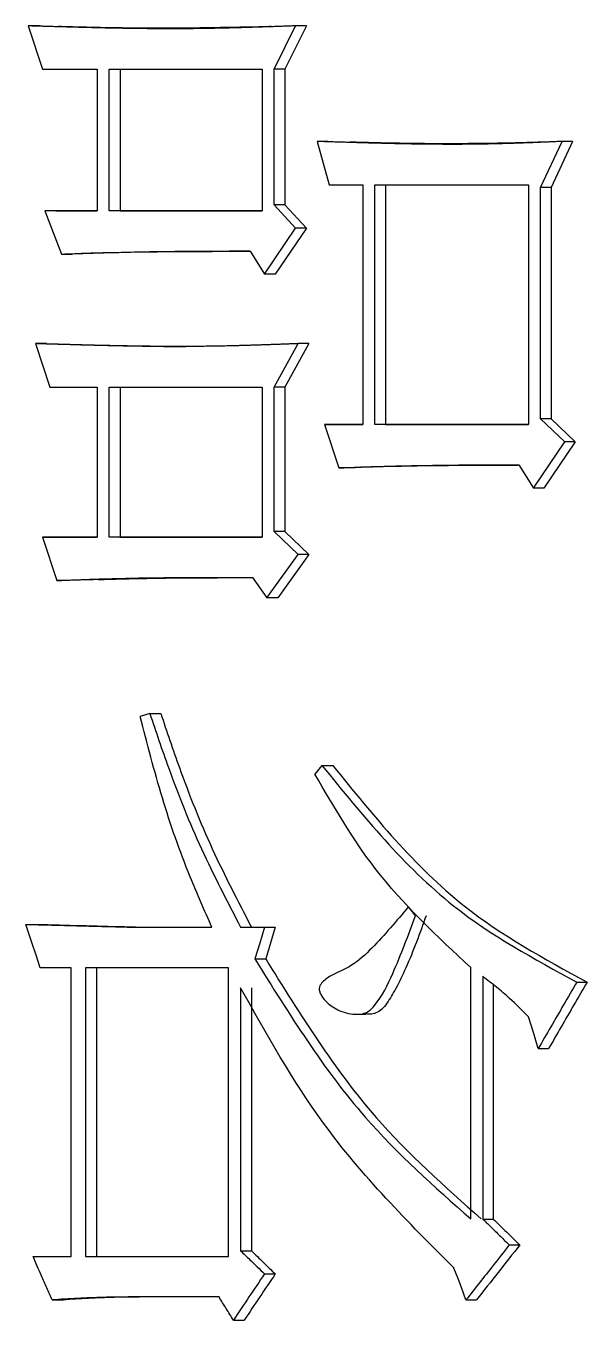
# Model space of a CAD drawing. Header units: millimetres. Extents: x 2160 to 4596, y 811 to 2534.
# Drawn here: x 3288.851 to 3290.952, y 1498.51 to 1503.356 of the extents above; entities that cross this region are included whole.
import ezdxf

# ---------------------------------------------------------------- set-up
doc = ezdxf.new("R2010")
doc.units = ezdxf.units.MM

msp = doc.modelspace()

# ---------------------------------------------------------------- linework, layer by layer
at = {"color": 7, "linetype": 'Continuous', "lineweight": 25}
for p, q in [((3288.8594, 1503.3558), (3288.9129, 1503.1935)), ((3288.9009, 1503.3558), (3288.8594, 1503.3558)), ((3288.9009, 1503.3558), (3288.9738, 1503.3533)), ((3289.7798, 1503.1935), (3289.8605, 1503.3558)), ((3289.9007, 1503.3558), (3289.8201, 1503.1935)), ((3289.9007, 1503.3558), (3289.8605, 1503.3558)), ((3288.9129, 1503.1935), (3289.118, 1503.1935)), ((3289.118, 1503.1935), (3289.118, 1502.6635)), ((3289.1626, 1503.1935), (3289.735, 1503.1935)), ((3289.1626, 1502.6635), (3289.1626, 1503.1935)), ((3289.2037, 1503.1935), (3289.2037, 1502.6635)), ((3289.735, 1503.1935), (3289.735, 1502.6635)), ((3289.7798, 1502.6851), (3289.7798, 1503.1935)), ((3289.8201, 1503.1935), (3289.7798, 1503.1935)), ((3289.8201, 1503.1935), (3289.8201, 1502.6851)), ((3289.9412, 1502.9231), (3289.9861, 1502.7608)), ((3289.9813, 1502.9231), (3289.9412, 1502.9231)), ((3289.9813, 1502.9231), (3290.069, 1502.9206)), ((3290.7777, 1502.75), (3290.8589, 1502.9231)), ((3290.8977, 1502.9231), (3290.8167, 1502.75)), ((3290.8977, 1502.9231), (3290.8589, 1502.9231)), ((3289.9861, 1502.7608), (3290.1118, 1502.7608)), ((3290.1118, 1502.7608), (3290.1118, 1501.863)), ((3290.1567, 1501.863), (3290.1567, 1502.7608)), ((3290.1965, 1502.7608), (3290.1965, 1501.863)), ((3290.7326, 1502.7608), (3290.7326, 1501.863)), ((3290.7777, 1501.8846), (3290.7777, 1502.75)), ((3290.8167, 1502.75), (3290.7777, 1502.75)), ((3290.8167, 1502.75), (3290.8167, 1501.8846)), ((3288.9218, 1502.6635), (3288.9842, 1502.5012)), ((3289.118, 1502.6635), (3288.9218, 1502.6635)), ((3288.9632, 1502.6635), (3288.9218, 1502.6635)), ((3288.9632, 1502.6635), (3289.118, 1502.6635)), ((3289.735, 1502.6635), (3289.1626, 1502.6635)), ((3289.2037, 1502.6635), (3289.1626, 1502.6635)), ((3289.2037, 1502.6635), (3289.735, 1502.6635)), ((3289.8605, 1502.5986), (3289.7798, 1502.6851)), ((3289.8201, 1502.6851), (3289.7798, 1502.6851)), ((3289.8201, 1502.6851), (3289.9007, 1502.5986)), ((3289.744, 1502.4255), (3289.8605, 1502.5986)), ((3289.9007, 1502.5986), (3289.7843, 1502.4255)), ((3289.9007, 1502.5986), (3289.8605, 1502.5986)), ((3289.6902, 1502.512), (3289.744, 1502.4255)), ((3288.9842, 1502.5012), (3289.0255, 1502.5012)), ((3289.7843, 1502.4255), (3289.744, 1502.4255)), ((3288.8862, 1502.1659), (3288.9396, 1502.0036)), ((3288.9276, 1502.1659), (3288.8862, 1502.1659)), ((3289.7798, 1502.0036), (3289.8695, 1502.1659)), ((3289.9096, 1502.1659), (3289.8201, 1502.0036)), ((3289.9096, 1502.1659), (3289.8695, 1502.1659)), ((3288.9396, 1502.0036), (3289.118, 1502.0036)), ((3289.118, 1502.0036), (3289.118, 1501.4411)), ((3289.1627, 1502.0036), (3289.735, 1502.0036)), ((3289.1627, 1501.4411), (3289.1627, 1502.0036)), ((3289.2037, 1502.0036), (3289.2037, 1501.4411)), ((3289.735, 1502.0036), (3289.735, 1501.4411)), ((3289.7799, 1501.4628), (3289.7798, 1502.0036)), ((3289.8201, 1502.0036), (3289.7798, 1502.0036)), ((3289.8201, 1502.0036), (3289.8201, 1501.4628)), ((3290.8679, 1501.7981), (3290.7777, 1501.8846)), ((3290.8167, 1501.8846), (3290.7777, 1501.8846)), ((3290.8167, 1501.8846), (3290.9068, 1501.7981)), ((3289.9682, 1501.863), (3290.022, 1501.7007)), ((3290.1118, 1501.863), (3289.9682, 1501.863)), ((3289.9682, 1501.863), (3290.0082, 1501.863)), ((3290.0082, 1501.863), (3290.1118, 1501.863)), ((3290.1965, 1501.863), (3290.1567, 1501.863)), ((3290.7507, 1501.625), (3290.8679, 1501.7981)), ((3290.9068, 1501.7981), (3290.7897, 1501.625)), ((3290.9068, 1501.7981), (3290.8679, 1501.7981)), ((3290.062, 1501.7007), (3290.022, 1501.7007)), ((3290.6966, 1501.7116), (3290.7507, 1501.625)), ((3290.7897, 1501.625), (3290.7507, 1501.625)), ((3288.9129, 1501.4411), (3288.9664, 1501.2788)), ((3289.118, 1501.4411), (3288.9129, 1501.4411)), ((3288.9129, 1501.4411), (3288.9543, 1501.4411)), ((3288.9543, 1501.4411), (3289.118, 1501.4411)), ((3289.735, 1501.4411), (3289.1627, 1501.4411)), ((3289.2037, 1501.4411), (3289.1627, 1501.4411)), ((3289.2037, 1501.4411), (3289.735, 1501.4411)), ((3289.8695, 1501.3762), (3289.7799, 1501.4628)), ((3289.8201, 1501.4628), (3289.7799, 1501.4628)), ((3289.8201, 1501.4628), (3289.9097, 1501.3762)), ((3289.753, 1501.214), (3289.8695, 1501.3762)), ((3289.9097, 1501.3762), (3289.7933, 1501.214)), ((3289.9097, 1501.3762), (3289.8695, 1501.3762)), ((3289.0077, 1501.2789), (3288.9664, 1501.2788)), ((3289.1508, 1501.2831), (3289.0077, 1501.2789)), ((3289.6992, 1501.2897), (3289.753, 1501.214)), ((3289.7933, 1501.214), (3289.753, 1501.214)), ((3289.3145, 1500.7813), (3289.2788, 1500.7704)), ((3289.3145, 1500.7813), (3289.3554, 1500.7813)), ((3289.9592, 1500.5866), (3289.9993, 1500.5866)), ((3288.8505, 1499.9916), (3288.892, 1499.9916)), ((3289.2609, 1499.9808), (3289.547, 1499.9808)), ((3289.2609, 1499.9808), (3289.3018, 1499.9808)), ((3289.3018, 1499.9808), (3289.547, 1499.9808)), ((3289.6544, 1499.9808), (3289.744, 1499.9808)), ((3289.6544, 1499.9808), (3289.6949, 1499.9808)), ((3289.6949, 1499.9808), (3289.7843, 1499.9808)), ((3289.744, 1499.9808), (3289.7843, 1499.9808)), ((3289.7843, 1499.9808), (3289.7486, 1499.8619)), ((3289.7082, 1499.8619), (3289.7486, 1499.8619)), ((3289.0199, 1499.8293), (3288.904, 1499.8293)), ((3289.0199, 1498.7476), (3289.0199, 1499.8293)), ((3289.6097, 1499.8293), (3289.0734, 1499.8293)), ((3289.0734, 1499.8293), (3289.0734, 1498.7476)), ((3289.1146, 1499.8293), (3289.1146, 1498.7476)), ((3289.6097, 1498.7476), (3289.6097, 1499.8293)), ((3290.5165, 1498.8883), (3290.5164, 1499.8294)), ((3290.5615, 1499.7969), (3290.5615, 1498.8882)), ((3289.6544, 1499.7537), (3289.6544, 1498.7692)), ((3289.6949, 1499.7537), (3289.6949, 1498.7692)), ((3290.6007, 1499.7656), (3290.6007, 1498.8882)), ((3290.9131, 1499.7753), (3290.9519, 1499.7753)), ((3290.0835, 1499.655), (3290.1239, 1499.655)), ((3290.7687, 1499.5265), (3290.8077, 1499.5265)), ((3290.5615, 1498.8882), (3290.6007, 1498.8882)), ((3290.6606, 1498.7909), (3290.6997, 1498.7909)), ((3288.8773, 1498.7476), (3289.0199, 1498.7476)), ((3288.8773, 1498.7476), (3288.9187, 1498.7476)), ((3288.9187, 1498.7476), (3289.0199, 1498.7476)), ((3289.0734, 1498.7476), (3289.6097, 1498.7476)), ((3289.0734, 1498.7476), (3289.1146, 1498.7476)), ((3289.1146, 1498.7476), (3289.6097, 1498.7476)), ((3289.6544, 1498.7692), (3289.6949, 1498.7692)), ((3289.744, 1498.6827), (3289.7843, 1498.6827)), ((3288.9486, 1498.5853), (3288.9899, 1498.5853)), ((3289.5739, 1498.5962), (3289.2341, 1498.5962)), ((3289.2341, 1498.5962), (3289.2751, 1498.5962)), ((3290.4984, 1498.5854), (3290.5378, 1498.5854)), ((3289.6276, 1498.5096), (3289.6681, 1498.5096))]:
    msp.add_line(p, q, dxfattribs=at)
at = {"color": 7, "linetype": 'Continuous', "lineweight": 25, "flags": 128}
for points in [[(3289.9592, 1500.5866), (3289.9524, 1500.5784), (3289.9424, 1500.5663), (3289.9324, 1500.5542)], [(3290.3095, 1500.024), (3290.3026, 1500.0324), (3290.2925, 1500.0445), (3290.2825, 1500.0566)], [(3288.904, 1499.8293), (3288.8885, 1499.8763), (3288.873, 1499.9234), (3288.8505, 1499.9916)], [(3289.744, 1499.9808), (3289.7261, 1499.9213), (3289.7082, 1499.8619)], [(3290.7687, 1499.5265), (3290.7507, 1499.586), (3290.7327, 1499.6454)], [(3290.4984, 1498.5854), (3290.481, 1498.6316), (3290.4672, 1498.668), (3290.4534, 1498.7044)]]:
    msp.add_lwpolyline(points, dxfattribs=at)
at = {"color": 7, "linetype": 'Continuous', "lineweight": 25}
for points, knots in [([(3289.8605, 1503.3558), (3289.8568, 1503.3556), (3289.8493, 1503.3554), (3289.838, 1503.355), (3289.8268, 1503.3546), (3289.8156, 1503.3542), (3289.8043, 1503.3538), (3289.7931, 1503.3534), (3289.7818, 1503.353), (3289.7706, 1503.3526), (3289.7594, 1503.3522), (3289.7481, 1503.3518), (3289.7369, 1503.3515), (3289.7257, 1503.3511), (3289.7163, 1503.3508), (3289.7069, 1503.3505), (3289.6976, 1503.3502), (3289.6863, 1503.3498), (3289.6714, 1503.3494), (3289.6564, 1503.3489), (3289.6377, 1503.3484), (3289.6189, 1503.3479), (3289.5965, 1503.3474), (3289.574, 1503.3469), (3289.5516, 1503.3464), (3289.5291, 1503.346), (3289.5067, 1503.3457), (3289.488, 1503.3454), (3289.4693, 1503.3452), (3289.4506, 1503.3451), (3289.4281, 1503.345), (3289.4057, 1503.3449), (3289.3833, 1503.3449), (3289.3384, 1503.345), (3289.2711, 1503.3456), (3289.2039, 1503.3467), (3289.1517, 1503.3477), (3289.1218, 1503.3484), (3289.092, 1503.3491), (3289.0696, 1503.3497), (3289.0509, 1503.3502), (3289.036, 1503.3506), (3289.0267, 1503.3508), (3289.0174, 1503.3511), (3289.008, 1503.3513), (3288.9969, 1503.3517), (3288.9857, 1503.352), (3288.9764, 1503.3523), (3288.967, 1503.3525), (3288.9577, 1503.3528), (3288.9465, 1503.3531), (3288.9372, 1503.3534), (3288.9298, 1503.3536), (3288.9242, 1503.3538), (3288.9186, 1503.354), (3288.913, 1503.3541), (3288.9074, 1503.3543), (3288.9018, 1503.3545), (3288.8962, 1503.3546), (3288.8906, 1503.3548), (3288.886, 1503.355), (3288.8813, 1503.3551), (3288.8767, 1503.3552), (3288.871, 1503.3554), (3288.8652, 1503.3556), (3288.8614, 1503.3557), (3288.8594, 1503.3558)], [0, 0, 0, 0, 0.011199, 0.022398, 0.033596, 0.044795, 0.055994, 0.067193, 0.078392, 0.089591, 0.100789, 0.111988, 0.123187, 0.134386, 0.145585, 0.151184, 0.162383, 0.173582, 0.184781, 0.207178, 0.218377, 0.240775, 0.263172, 0.28557, 0.307968, 0.330365, 0.352763, 0.375161, 0.38636, 0.408757, 0.431155, 0.453553, 0.47595, 0.498348, 0.587939, 0.67753, 0.699928, 0.744723, 0.767121, 0.789519, 0.811916, 0.823115, 0.834314, 0.839913, 0.851112, 0.862311, 0.87351, 0.884709, 0.890308, 0.901507, 0.912706, 0.923905, 0.929504, 0.935103, 0.940703, 0.946302, 0.951902, 0.957501, 0.9631, 0.9687, 0.974299, 0.977099, 0.982698, 0.988298, 0.994149, 1, 1, 1, 1]), ([(3289.769, 1503.353), (3289.769, 1503.353), (3289.769, 1503.353), (3289.7679, 1503.353), (3289.7614, 1503.3529), (3289.6302, 1503.3498), (3289.4072, 1503.3456), (3289.1784, 1503.3481), (3289.0729, 1503.3505), (3289.0333, 1503.3515), (3289.0121, 1503.3521), (3288.99, 1503.3527), (3288.9801, 1503.353), (3288.9731, 1503.3532)], [0, 0, 0, 0, 0.001108, 0.003185, 0.012795, 0.037738, 0.513809, 0.780002, 0.865995, 0.905439, 0.93475, 0.954139, 1, 1, 1, 1]), ([(3290.8589, 1502.9231), (3290.8524, 1502.9228), (3290.8394, 1502.9223), (3290.8231, 1502.9216), (3290.8069, 1502.9209), (3290.7939, 1502.9203), (3290.7776, 1502.9197), (3290.7646, 1502.9192), (3290.7484, 1502.9185), (3290.7354, 1502.918), (3290.7192, 1502.9174), (3290.7062, 1502.9169), (3290.6899, 1502.9164), (3290.6769, 1502.9159), (3290.6607, 1502.9154), (3290.6477, 1502.915), (3290.6315, 1502.9146), (3290.6185, 1502.9142), (3290.6023, 1502.9139), (3290.5893, 1502.9136), (3290.5763, 1502.9133), (3290.5633, 1502.9131), (3290.5503, 1502.9129), (3290.5341, 1502.9127), (3290.5211, 1502.9125), (3290.5049, 1502.9124), (3290.4919, 1502.9123), (3290.4756, 1502.9122), (3290.4627, 1502.9122), (3290.4464, 1502.9122), (3290.4335, 1502.9122), (3290.4172, 1502.9122), (3290.3816, 1502.9124), (3290.3362, 1502.9128), (3290.2908, 1502.9135), (3290.2648, 1502.914), (3290.2486, 1502.9143), (3290.2324, 1502.9147), (3290.2195, 1502.915), (3290.2033, 1502.9153), (3290.1903, 1502.9157), (3290.1741, 1502.9161), (3290.1612, 1502.9164), (3290.145, 1502.9168), (3290.132, 1502.9172), (3290.1159, 1502.9176), (3290.1029, 1502.918), (3290.0867, 1502.9185), (3290.0738, 1502.9189), (3290.0608, 1502.9193), (3290.0479, 1502.9197), (3290.035, 1502.9201), (3290.0188, 1502.9206), (3290.0058, 1502.921), (3289.9897, 1502.9215), (3289.9767, 1502.9219), (3289.9595, 1502.9225), (3289.9488, 1502.9228), (3289.9412, 1502.9231)], [0, 0, 0, 0, 0.021203, 0.042406, 0.053008, 0.074211, 0.084813, 0.106016, 0.116618, 0.137821, 0.148423, 0.169626, 0.180228, 0.201431, 0.212032, 0.233236, 0.243837, 0.265041, 0.275642, 0.296845, 0.307447, 0.318049, 0.339252, 0.349854, 0.371057, 0.381659, 0.402862, 0.413463, 0.434667, 0.445268, 0.466472, 0.477073, 0.498276, 0.58309, 0.625497, 0.6467, 0.667903, 0.678505, 0.699708, 0.71031, 0.731513, 0.742115, 0.763318, 0.773919, 0.795123, 0.805724, 0.826928, 0.837529, 0.858732, 0.869334, 0.879936, 0.901139, 0.911741, 0.932944, 0.943545, 0.964749, 0.97535, 1, 1, 1, 1]), ([(3290.8134, 1502.9212), (3290.8132, 1502.9212), (3290.8128, 1502.9212), (3290.8066, 1502.921), (3290.687, 1502.9174), (3290.4188, 1502.9116), (3290.1868, 1502.9174), (3290.064, 1502.9204)], [0, 0, 0, 0, 0.005847, 0.012184, 0.043679, 0.493973, 1, 1, 1, 1]), ([(3290.1567, 1502.7608), (3290.2526, 1502.7608), (3290.4443, 1502.7608), (3290.6365, 1502.7608), (3290.7326, 1502.7608)], [0, 0, 0, 0, 0.499996, 1, 1, 1, 1]), ([(3288.9842, 1502.5012), (3289.0172, 1502.5027), (3289.0666, 1502.5049), (3289.1244, 1502.5064), (3289.1533, 1502.507), (3289.1822, 1502.5076), (3289.2689, 1502.5094), (3289.3557, 1502.5105), (3289.4302, 1502.511), (3289.4426, 1502.5111), (3289.455, 1502.5111), (3289.4674, 1502.5112), (3289.4777, 1502.5113), (3289.4881, 1502.5113), (3289.4984, 1502.5114), (3289.5108, 1502.5115), (3289.5233, 1502.5115), (3289.5336, 1502.5116), (3289.5439, 1502.5116), (3289.5543, 1502.5116), (3289.5667, 1502.5117), (3289.5771, 1502.5117), (3289.5874, 1502.5118), (3289.5978, 1502.5118), (3289.6081, 1502.5118), (3289.6164, 1502.5118), (3289.6226, 1502.5119), (3289.6288, 1502.5119), (3289.634, 1502.5119), (3289.6392, 1502.5119), (3289.6443, 1502.5119), (3289.6506, 1502.5119), (3289.6557, 1502.5119), (3289.6609, 1502.512), (3289.6661, 1502.512), (3289.6723, 1502.512), (3289.6775, 1502.512), (3289.6835, 1502.512), (3289.6874, 1502.512), (3289.6902, 1502.512)], [0, 0, 0, 0, 0.14049, 0.210735, 0.245858, 0.263419, 0.333664, 0.614647, 0.632209, 0.64977, 0.667331, 0.684892, 0.702453, 0.711234, 0.728795, 0.746356, 0.763917, 0.781479, 0.790259, 0.80782, 0.825382, 0.842943, 0.851723, 0.869285, 0.886846, 0.895626, 0.904407, 0.913188, 0.921968, 0.926358, 0.935139, 0.94392, 0.9527, 0.957091, 0.965871, 0.974652, 0.983432, 0.987823, 1, 1, 1, 1]), ([(3289.6903, 1502.5119), (3289.6375, 1502.5117), (3289.5184, 1502.5114), (3289.2967, 1502.5101), (3289.1281, 1502.5046), (3289.0255, 1502.5012)], [0, 0, 0, 0, 0.237866, 0.536241, 1, 1, 1, 1]), ([(3289.8695, 1502.1659), (3289.8647, 1502.1657), (3289.8575, 1502.1654), (3289.8479, 1502.1651), (3289.8407, 1502.1648), (3289.8335, 1502.1645), (3289.8263, 1502.1643), (3289.8191, 1502.164), (3289.8119, 1502.1637), (3289.8046, 1502.1635), (3289.7974, 1502.1632), (3289.7902, 1502.163), (3289.783, 1502.1627), (3289.7758, 1502.1624), (3289.7686, 1502.1622), (3289.759, 1502.1618), (3289.7494, 1502.1615), (3289.7398, 1502.1612), (3289.7326, 1502.1609), (3289.7254, 1502.1607), (3289.7182, 1502.1605), (3289.711, 1502.1602), (3289.7038, 1502.16), (3289.6966, 1502.1598), (3289.6894, 1502.1596), (3289.6822, 1502.1593), (3289.675, 1502.1591), (3289.6678, 1502.1589), (3289.6582, 1502.1587), (3289.6486, 1502.1584), (3289.639, 1502.1581), (3289.6318, 1502.158), (3289.6174, 1502.1576), (3289.5862, 1502.1569), (3289.5479, 1502.1562), (3289.5143, 1502.1558), (3289.4975, 1502.1556), (3289.4879, 1502.1556), (3289.4807, 1502.1555), (3289.4735, 1502.1555), (3289.4663, 1502.1554), (3289.4591, 1502.1554), (3289.4519, 1502.1554), (3289.4447, 1502.1553), (3289.4352, 1502.1553), (3289.4256, 1502.1553), (3289.416, 1502.1553), (3289.4088, 1502.1553), (3289.4016, 1502.1554), (3289.3944, 1502.1554), (3289.3872, 1502.1554), (3289.38, 1502.1554), (3289.3728, 1502.1555), (3289.3657, 1502.1555), (3289.3585, 1502.1556), (3289.3513, 1502.1556), (3289.3441, 1502.1557), (3289.3369, 1502.1557), (3289.3297, 1502.1558), (3289.3225, 1502.1558), (3289.313, 1502.1559), (3289.3034, 1502.1561), (3289.2938, 1502.1562), (3289.2866, 1502.1563), (3289.2794, 1502.1564), (3289.2722, 1502.1565), (3289.2651, 1502.1566), (3289.2507, 1502.1568), (3289.2196, 1502.1573), (3289.1813, 1502.158), (3289.1478, 1502.1588), (3289.131, 1502.1592), (3289.1215, 1502.1594), (3289.1143, 1502.1595), (3289.1071, 1502.1597), (3289.1, 1502.1599), (3289.0928, 1502.1601), (3289.0832, 1502.1603), (3289.0736, 1502.1606), (3289.0641, 1502.1608), (3289.0569, 1502.161), (3289.0497, 1502.1612), (3289.0426, 1502.1614), (3289.0354, 1502.1616), (3289.0282, 1502.1618), (3289.0211, 1502.162), (3289.0139, 1502.1622), (3289.0067, 1502.1624), (3288.9996, 1502.1626), (3288.9924, 1502.1628), (3288.9828, 1502.163), (3288.9733, 1502.1633), (3288.9637, 1502.1636), (3288.9565, 1502.1638), (3288.9494, 1502.164), (3288.9422, 1502.1642), (3288.935, 1502.1644), (3288.9279, 1502.1646), (3288.9207, 1502.1648), (3288.9135, 1502.1651), (3288.9064, 1502.1653), (3288.8973, 1502.1655), (3288.8905, 1502.1657), (3288.8862, 1502.1659)], [0, 0, 0, 0, 0.014617, 0.021926, 0.029235, 0.036543, 0.043852, 0.051161, 0.058469, 0.065778, 0.073086, 0.080395, 0.087704, 0.095012, 0.102321, 0.10963, 0.124247, 0.131556, 0.138864, 0.146173, 0.153482, 0.16079, 0.168099, 0.175407, 0.182716, 0.190025, 0.197333, 0.204642, 0.211951, 0.226568, 0.233877, 0.241185, 0.248494, 0.277729, 0.336198, 0.365433, 0.38005, 0.387359, 0.394667, 0.401976, 0.409284, 0.416593, 0.423902, 0.43121, 0.438519, 0.453136, 0.460445, 0.467754, 0.475062, 0.482371, 0.48968, 0.496988, 0.504297, 0.511606, 0.518914, 0.526223, 0.533531, 0.54084, 0.548149, 0.555457, 0.562766, 0.577383, 0.584692, 0.592001, 0.599309, 0.606618, 0.613927, 0.621235, 0.65047, 0.708939, 0.738174, 0.752791, 0.7601, 0.767408, 0.774717, 0.782026, 0.789334, 0.796643, 0.81126, 0.818569, 0.825877, 0.833186, 0.840495, 0.847803, 0.855112, 0.862421, 0.869729, 0.877038, 0.884347, 0.891655, 0.898964, 0.913581, 0.92089, 0.928198, 0.935507, 0.942816, 0.950124, 0.957433, 0.964742, 0.97205, 0.979359, 0.986668, 1, 1, 1, 1]), ([(3288.9276, 1502.1659), (3288.9371, 1502.1656), (3288.9515, 1502.1652), (3288.9706, 1502.1646), (3288.9849, 1502.1642), (3288.9992, 1502.1638), (3289.0136, 1502.1634), (3289.0279, 1502.163), (3289.0422, 1502.1625), (3289.0566, 1502.1621), (3289.0709, 1502.1618), (3289.0853, 1502.1614), (3289.0996, 1502.161), (3289.1139, 1502.1606), (3289.1283, 1502.1602), (3289.1474, 1502.1598), (3289.2, 1502.1585), (3289.2527, 1502.1574), (3289.3006, 1502.1567), (3289.3149, 1502.1565), (3289.3293, 1502.1563), (3289.3437, 1502.1561), (3289.3628, 1502.1559), (3289.382, 1502.1557), (3289.4012, 1502.1556), (3289.4155, 1502.1555), (3289.4299, 1502.1554), (3289.4413, 1502.1554), (3289.4479, 1502.1554), (3289.4497, 1502.1554)], [0, 0, 0, 0, 0.054977, 0.082465, 0.109954, 0.137442, 0.16493, 0.192419, 0.219907, 0.247396, 0.274884, 0.302372, 0.329861, 0.357349, 0.384838, 0.412326, 0.467303, 0.687211, 0.714699, 0.742188, 0.769676, 0.797165, 0.824653, 0.87963, 0.907118, 0.934607, 0.962095, 0.989584, 1, 1, 1, 1]), ([(3290.7326, 1501.863), (3290.6365, 1501.863), (3290.4443, 1501.863), (3290.2526, 1501.863), (3290.1567, 1501.863)], [0, 0, 0, 0, 0.499996, 1, 1, 1, 1]), ([(3290.1965, 1501.863), (3290.2922, 1501.863), (3290.4707, 1501.863), (3290.6497, 1501.863), (3290.7326, 1501.863)], [0, 0, 0, 0, 0.536358, 1, 1, 1, 1]), ([(3290.022, 1501.7007), (3290.0481, 1501.7018), (3290.0806, 1501.7032), (3290.1197, 1501.7046), (3290.1393, 1501.7052), (3290.1784, 1501.7062), (3290.2632, 1501.7079), (3290.3546, 1501.7097), (3290.4265, 1501.7102), (3290.4493, 1501.7104), (3290.4624, 1501.7105), (3290.4722, 1501.7106), (3290.482, 1501.7107), (3290.4918, 1501.7107), (3290.5016, 1501.7108), (3290.5114, 1501.7109), (3290.5212, 1501.7109), (3290.531, 1501.711), (3290.5408, 1501.711), (3290.5506, 1501.7111), (3290.5637, 1501.7111), (3290.5768, 1501.7112), (3290.5899, 1501.7112), (3290.5997, 1501.7112), (3290.6078, 1501.7113), (3290.6144, 1501.7113), (3290.6193, 1501.7113), (3290.6242, 1501.7113), (3290.6291, 1501.7113), (3290.6356, 1501.7114), (3290.6422, 1501.7114), (3290.6487, 1501.7114), (3290.6536, 1501.7114), (3290.6585, 1501.7114), (3290.6635, 1501.7115), (3290.6684, 1501.7115), (3290.6733, 1501.7115), (3290.6782, 1501.7115), (3290.6831, 1501.7115), (3290.6892, 1501.7115), (3290.6937, 1501.7115), (3290.6966, 1501.7116)], [0, 0, 0, 0, 0.11615, 0.145188, 0.174226, 0.203263, 0.319414, 0.551716, 0.609791, 0.638828, 0.653347, 0.667866, 0.682385, 0.696903, 0.711422, 0.725941, 0.74046, 0.754979, 0.769497, 0.784016, 0.798535, 0.827572, 0.842091, 0.85661, 0.871129, 0.878388, 0.885648, 0.892907, 0.900166, 0.907426, 0.921944, 0.929204, 0.936463, 0.943723, 0.950982, 0.958241, 0.965501, 0.97276, 0.98002, 0.987279, 1, 1, 1, 1]), ([(3290.6967, 1501.7114), (3290.6573, 1501.7113), (3290.5918, 1501.7111), (3290.5199, 1501.7107), (3290.4839, 1501.7104), (3290.4709, 1501.7103), (3290.4578, 1501.7102), (3290.4447, 1501.7101), (3290.4219, 1501.7099), (3290.3533, 1501.709), (3290.23, 1501.707), (3290.1199, 1501.7029), (3290.062, 1501.7007)], [0, 0, 0, 0, 0.185547, 0.308981, 0.33984, 0.355269, 0.370698, 0.401556, 0.416986, 0.478702, 0.725572, 1, 1, 1, 1]), ([(3288.9664, 1501.2788), (3288.9745, 1501.2792), (3288.9908, 1501.2798), (3289.0152, 1501.2807), (3289.0396, 1501.2817), (3289.0641, 1501.2826), (3289.0885, 1501.2835), (3289.1129, 1501.2843), (3289.1618, 1501.2859), (3289.2189, 1501.2875), (3289.2759, 1501.2885), (3289.3045, 1501.289), (3289.3249, 1501.2892), (3289.3453, 1501.2895), (3289.3698, 1501.2897), (3289.3943, 1501.2899), (3289.4188, 1501.2901), (3289.4433, 1501.2902), (3289.4678, 1501.2902), (3289.4882, 1501.2902), (3289.5086, 1501.2903), (3289.529, 1501.2902), (3289.5495, 1501.2902), (3289.5658, 1501.2902), (3289.5781, 1501.2901), (3289.5903, 1501.2901), (3289.6026, 1501.2901), (3289.6149, 1501.29), (3289.6271, 1501.29), (3289.6394, 1501.2899), (3289.6517, 1501.2899), (3289.6619, 1501.2898), (3289.6701, 1501.2898), (3289.6752, 1501.2898), (3289.6803, 1501.2898), (3289.6854, 1501.2897), (3289.692, 1501.2897), (3289.6967, 1501.2897), (3289.6992, 1501.2897)], [0, 0, 0, 0, 0.033402, 0.066804, 0.100206, 0.133609, 0.167011, 0.200413, 0.233815, 0.367425, 0.43423, 0.467632, 0.484333, 0.517735, 0.551137, 0.584539, 0.617941, 0.651344, 0.684746, 0.718148, 0.734849, 0.768251, 0.801653, 0.818354, 0.835056, 0.851757, 0.868458, 0.885159, 0.90186, 0.918561, 0.935262, 0.951963, 0.960314, 0.968664, 0.972839, 0.98119, 0.989541, 1, 1, 1, 1]), ([(3289.1213, 1501.2829), (3289.1213, 1501.2829), (3289.1214, 1501.2829), (3289.1225, 1501.2829), (3289.1252, 1501.2829), (3289.1989, 1501.2847), (3289.3489, 1501.2886), (3289.5084, 1501.2896), (3289.5933, 1501.2897), (3289.6368, 1501.2897), (3289.6533, 1501.2897), (3289.6638, 1501.2898), (3289.667, 1501.2898), (3289.6685, 1501.2898)], [0, 0, 0, 0, 0.002488, 0.005643, 0.013438, 0.023457, 0.468961, 0.690761, 0.852883, 0.894614, 0.930819, 0.964705, 1, 1, 1, 1]), ([(3289.547, 1499.9808), (3289.5193, 1500.0434), (3289.4494, 1500.2011), (3289.3569, 1500.4642), (3289.3049, 1500.6681), (3289.2788, 1500.7704)], [0, 0, 0, 0, 0.2475218, 0.622512, 1, 1, 1, 1]), ([(3289.3145, 1500.7813), (3289.3373, 1500.7134), (3289.395, 1500.5415), (3289.5037, 1500.2714), (3289.6041, 1500.0778), (3289.6544, 1499.9808)], [0, 0, 0, 0, 0.245289, 0.621469, 1, 1, 1, 1]), ([(3289.3554, 1500.7813), (3289.3781, 1500.7134), (3289.4358, 1500.5415), (3289.5443, 1500.2714), (3289.6446, 1500.0778), (3289.6949, 1499.9808)], [0, 0, 0, 0, 0.245346, 0.6215, 1, 1, 1, 1]), ([(3289.9592, 1500.5866), (3290.1133, 1500.397), (3290.3856, 1500.0619), (3290.7533, 1499.8621), (3290.9131, 1499.7753)], [0, 0, 0, 0, 0.565519, 1, 1, 1, 1]), ([(3289.9993, 1500.5866), (3290.1531, 1500.3971), (3290.425, 1500.062), (3290.7923, 1499.8621), (3290.9519, 1499.7753)], [0, 0, 0, 0, 0.5655965, 1, 1, 1, 1]), ([(3290.5164, 1499.8294), (3290.3902, 1499.9468), (3290.163, 1500.1581), (3290.0034, 1500.4323), (3289.9324, 1500.5542)], [0, 0, 0, 0, 0.555264, 1, 1, 1, 1]), ([(3290.2824, 1500.0566), (3290.2385, 1500.0046), (3290.1726, 1499.9267), (3290.0761, 1499.8345), (3290.0046, 1499.8078), (3289.9637, 1499.7808), (3289.9514, 1499.762), (3289.9485, 1499.7518), (3289.9494, 1499.7402), (3289.9563, 1499.7235), (3289.9779, 1499.6969), (3290.0202, 1499.6662), (3290.0705, 1499.654), (3290.1103, 1499.6549), (3290.1364, 1499.6656), (3290.1803, 1499.7133), (3290.2393, 1499.8352), (3290.2825, 1499.9514), (3290.3096, 1500.024)], [0, 0, 0, 0, 0.187598, 0.281274, 0.36356, 0.404899, 0.415318, 0.423915, 0.432542, 0.445489, 0.471595, 0.525453, 0.589419, 0.616919, 0.639175, 0.667927, 0.792344, 1, 1, 1, 1]), ([(3288.8505, 1499.9916), (3288.854, 1499.9915), (3288.8591, 1499.9914), (3288.866, 1499.9912), (3288.8729, 1499.991), (3288.8798, 1499.9908), (3288.8866, 1499.9906), (3288.8918, 1499.9905), (3288.8987, 1499.9903), (3288.9056, 1499.9901), (3288.9124, 1499.99), (3288.9176, 1499.9898), (3288.9245, 1499.9896), (3288.9314, 1499.9895), (3288.9382, 1499.9893), (3288.9434, 1499.9891), (3288.9503, 1499.989), (3288.9589, 1499.9887), (3288.9727, 1499.9884), (3288.9864, 1499.988), (3289.0002, 1499.9876), (3289.0105, 1499.9874), (3289.0243, 1499.987), (3289.0381, 1499.9866), (3289.0518, 1499.9863), (3289.0622, 1499.986), (3289.0759, 1499.9857), (3289.0897, 1499.9853), (3289.1035, 1499.9849), (3289.1138, 1499.9847), (3289.1276, 1499.9843), (3289.1414, 1499.9839), (3289.1552, 1499.9836), (3289.1655, 1499.9833), (3289.1758, 1499.983), (3289.1844, 1499.9828), (3289.1931, 1499.9826), (3289.2, 1499.9824), (3289.2069, 1499.9822), (3289.212, 1499.9821), (3289.2189, 1499.9819), (3289.2258, 1499.9817), (3289.2327, 1499.9815), (3289.2379, 1499.9814), (3289.2443, 1499.9812), (3289.252, 1499.981), (3289.2579, 1499.9809), (3289.2609, 1499.9808)], [0, 0, 0, 0, 0.025173, 0.03776, 0.050346, 0.075519, 0.088105, 0.100692, 0.113278, 0.138451, 0.151038, 0.163624, 0.176211, 0.201384, 0.21397, 0.226556, 0.239143, 0.264316, 0.289489, 0.339835, 0.365007, 0.39018, 0.415353, 0.465699, 0.490872, 0.516045, 0.541218, 0.591564, 0.616737, 0.64191, 0.667082, 0.717428, 0.742601, 0.767774, 0.792947, 0.81812, 0.830706, 0.855879, 0.868466, 0.881052, 0.893639, 0.918812, 0.931398, 0.943984, 0.956571, 0.978285, 1, 1, 1, 1]), ([(3288.892, 1499.9916), (3288.9195, 1499.9909), (3289.0015, 1499.9887), (3289.1381, 1499.9851), (3289.2472, 1499.9822), (3289.3018, 1499.9808)], [0, 0, 0, 0, 0.201645, 0.600822, 1, 1, 1, 1]), ([(3290.3491, 1500.024), (3290.3254, 1499.9581), (3290.2919, 1499.8648), (3290.2394, 1499.7571), (3290.2092, 1499.7046), (3290.1844, 1499.6728), (3290.1618, 1499.6586), (3290.1412, 1499.6538), (3290.1286, 1499.6558), (3290.1238, 1499.6566)], [0, 0, 0, 0, 0.456256, 0.645146, 0.784685, 0.856115, 0.910986, 0.965761, 1, 1, 1, 1]), ([(3289.7082, 1499.8619), (3289.8368, 1499.6549), (3290.0643, 1499.2884), (3290.3794, 1499.0096), (3290.5165, 1498.8883)], [0, 0, 0, 0, 0.564995, 1, 1, 1, 1]), ([(3289.7486, 1499.8619), (3289.8769, 1499.6549), (3290.1041, 1499.2885), (3290.4189, 1499.0096), (3290.5558, 1498.8883)], [0, 0, 0, 0, 0.5650571, 1, 1, 1, 1]), ([(3290.7327, 1499.6454), (3290.7094, 1499.6688), (3290.6707, 1499.7076), (3290.6125, 1499.7566), (3290.5785, 1499.7835), (3290.5615, 1499.7969)], [0, 0, 0, 0, 0.429081, 0.714347, 1, 1, 1, 1]), ([(3290.4535, 1498.7044), (3290.2811, 1498.8772), (3289.9707, 1499.1882), (3289.7519, 1499.5797), (3289.6546, 1499.7537)], [0, 0, 0, 0, 0.555354, 1, 1, 1, 1]), ([(3290.9131, 1499.7753), (3290.8965, 1499.7468), (3290.8642, 1499.6911), (3290.8161, 1499.6081), (3290.7845, 1499.5537), (3290.7687, 1499.5265)], [0, 0, 0, 0, 0.343461, 0.671731, 1, 1, 1, 1]), ([(3290.9519, 1499.7753), (3290.9353, 1499.7468), (3290.9031, 1499.6911), (3290.855, 1499.6081), (3290.8235, 1499.5537), (3290.8077, 1499.5265)], [0, 0, 0, 0, 0.343588, 0.671794, 1, 1, 1, 1]), ([(3290.5615, 1498.8882), (3290.573, 1498.8769), (3290.5952, 1498.8551), (3290.6282, 1498.8226), (3290.6498, 1498.8015), (3290.6606, 1498.7909)], [0, 0, 0, 0, 0.347839, 0.673919, 1, 1, 1, 1]), ([(3290.6007, 1498.8882), (3290.6172, 1498.872), (3290.6502, 1498.8396), (3290.6832, 1498.8071), (3290.6997, 1498.7909)], [0, 0, 0, 0, 0.500002, 1, 1, 1, 1]), ([(3290.6606, 1498.7909), (3290.6404, 1498.7653), (3290.6033, 1498.7183), (3290.5492, 1498.6498), (3290.5154, 1498.6068), (3290.4984, 1498.5854)], [0, 0, 0, 0, 0.373043, 0.686521, 1, 1, 1, 1]), ([(3290.6997, 1498.7909), (3290.6727, 1498.7566), (3290.6187, 1498.6881), (3290.5648, 1498.6196), (3290.5378, 1498.5854)], [0, 0, 0, 0, 0.5, 1, 1, 1, 1]), ([(3288.9486, 1498.5853), (3288.942, 1498.6003), (3288.9288, 1498.6304), (3288.905, 1498.6845), (3288.8878, 1498.7235), (3288.8773, 1498.7476)], [0, 0, 0, 0, 0.277507, 0.555013, 1, 1, 1, 1]), ([(3289.6544, 1498.7692), (3289.666, 1498.7581), (3289.6867, 1498.7381), (3289.7165, 1498.7092), (3289.7349, 1498.6915), (3289.744, 1498.6827)], [0, 0, 0, 0, 0.38646, 0.693229, 1, 1, 1, 1]), ([(3289.6949, 1498.7692), (3289.7098, 1498.7548), (3289.7396, 1498.726), (3289.7694, 1498.6971), (3289.7843, 1498.6827)], [0, 0, 0, 0, 0.500002, 1, 1, 1, 1]), ([(3289.744, 1498.6827), (3289.7246, 1498.6539), (3289.6858, 1498.5962), (3289.647, 1498.5385), (3289.6276, 1498.5096)], [0, 0, 0, 0, 0.499999, 1, 1, 1, 1]), ([(3289.7843, 1498.6827), (3289.765, 1498.6539), (3289.7262, 1498.5962), (3289.6874, 1498.5385), (3289.6681, 1498.5096)], [0, 0, 0, 0, 0.500001, 1, 1, 1, 1]), ([(3289.2341, 1498.5962), (3289.2028, 1498.5959), (3289.1395, 1498.5953), (3289.0443, 1498.5912), (3288.9805, 1498.5873), (3288.9486, 1498.5853)], [0, 0, 0, 0, 0.328449, 0.664167, 1, 1, 1, 1]), ([(3289.2751, 1498.5962), (3289.2438, 1498.5959), (3289.1805, 1498.5953), (3289.0855, 1498.5912), (3289.0218, 1498.5873), (3288.9899, 1498.5853)], [0, 0, 0, 0, 0.328876, 0.66438, 1, 1, 1, 1]), ([(3289.6276, 1498.5096), (3289.6186, 1498.524), (3289.6007, 1498.5529), (3289.5828, 1498.5817), (3289.5739, 1498.5962)], [0, 0, 0, 0, 0.5000001, 1, 1, 1, 1])]:
    msp.add_open_spline(points, degree=3, knots=knots, dxfattribs=at)

doc.saveas('drawing.dxf')
